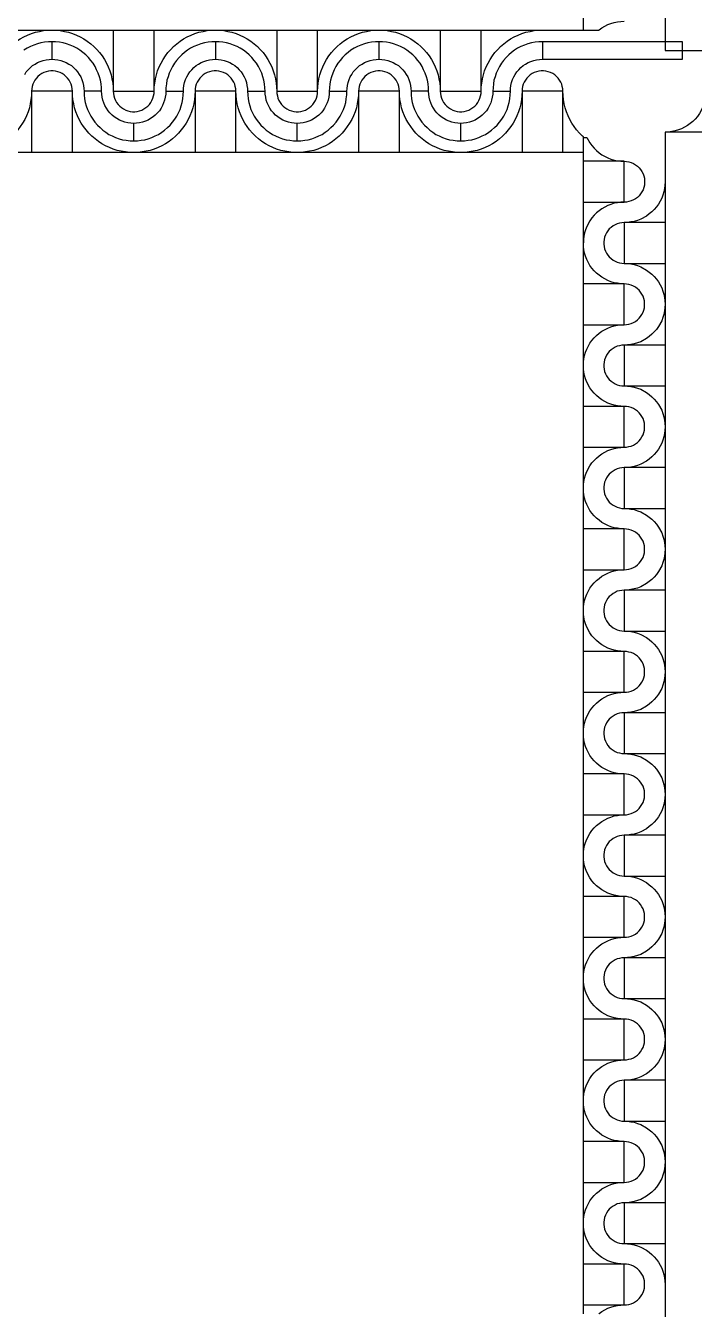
# Model space of a CAD drawing. Extents: x 190.8 to 267.1, y 124 to 174.8.
# Drawn here: x 225.69 to 226.835, y 146.193 to 148.393 of the extents above; entities that cross this region are included whole.
import ezdxf

# ---------------------------------------------------------------- set-up
doc = ezdxf.new("R2010")
doc.units = 0
doc.header["$MEASUREMENT"] = 0

msp = doc.modelspace()

# ---------------------------------------------------------------- linework, layer by layer
for p, q in [((224.5446, 148.3856), (226.6713, 148.3856)), ((226.7846, 148.3506), (228.8875, 148.3506))]:
    msp.add_line(p, q)
for points in [[(226.6446, 148.3856), (226.6446, 150.4106), (224.5446, 150.4106), (224.5446, 148.3856)], [(228.8875, 150.4106), (226.7846, 150.4106), (226.7846, 148.3506)], [(226.6713, 148.3856), (226.6716, 148.3858), (226.6764, 148.3893), (226.6864, 148.3948), (226.6919, 148.3968), (226.6974, 148.3986), (226.7031, 148.3996), (226.7089, 148.4003), (226.7146, 148.4006)], [(225.6296, 148.2806), (225.6299, 148.2878), (225.6306, 148.2948), (225.6319, 148.3018), (225.6334, 148.3088), (225.6356, 148.3158), (225.6384, 148.3223), (225.6414, 148.3288), (225.6449, 148.3351), (225.6489, 148.3411), (225.6531, 148.3468), (225.6579, 148.3523), (225.6629, 148.3573), (225.6684, 148.3621), (225.6741, 148.3663), (225.6801, 148.3703), (225.6864, 148.3738), (225.6929, 148.3768), (225.6994, 148.3796), (225.7064, 148.3818), (225.7134, 148.3833), (225.7204, 148.3846), (225.7274, 148.3853), (225.7346, 148.3856)], [(225.7346, 148.3856), (225.7419, 148.3853), (225.7489, 148.3846), (225.7559, 148.3833), (225.7629, 148.3818), (225.7699, 148.3796), (225.7764, 148.3768), (225.7829, 148.3738), (225.7891, 148.3703), (225.7951, 148.3663), (225.8009, 148.3621), (225.8064, 148.3573), (225.8114, 148.3523), (225.8161, 148.3468), (225.8204, 148.3411), (225.8244, 148.3351), (225.8279, 148.3288), (225.8309, 148.3223), (225.8336, 148.3158), (225.8359, 148.3088), (225.8374, 148.3018), (225.8386, 148.2948), (225.8394, 148.2878), (225.8396, 148.2806)], [(225.8396, 148.3856), (225.8396, 148.2806), (225.9096, 148.2806), (225.9096, 148.3856)], [(225.9096, 148.2806), (225.9099, 148.2878), (225.9106, 148.2948), (225.9119, 148.3018), (225.9134, 148.3088), (225.9156, 148.3158), (225.9184, 148.3223), (225.9214, 148.3288), (225.9249, 148.3351), (225.9289, 148.3411), (225.9331, 148.3468), (225.9379, 148.3523), (225.9429, 148.3573), (225.9484, 148.3621), (225.9541, 148.3663), (225.9601, 148.3703), (225.9664, 148.3738), (225.9729, 148.3768), (225.9794, 148.3796), (225.9864, 148.3818), (225.9934, 148.3833), (226.0004, 148.3846), (226.0074, 148.3853), (226.0146, 148.3856)], [(226.0146, 148.3856), (226.0219, 148.3853), (226.0289, 148.3846), (226.0359, 148.3833), (226.0429, 148.3818), (226.0499, 148.3796), (226.0564, 148.3768), (226.0629, 148.3738), (226.0691, 148.3703), (226.0751, 148.3663), (226.0809, 148.3621), (226.0864, 148.3573), (226.0914, 148.3523), (226.0961, 148.3468), (226.1004, 148.3411), (226.1044, 148.3351), (226.1079, 148.3288), (226.1109, 148.3223), (226.1136, 148.3158), (226.1159, 148.3088), (226.1174, 148.3018), (226.1186, 148.2948), (226.1194, 148.2878), (226.1196, 148.2806)], [(226.1196, 148.3856), (226.1196, 148.2806), (226.1896, 148.2806), (226.1896, 148.3856)], [(226.1896, 148.2806), (226.1899, 148.2878), (226.1906, 148.2948), (226.1919, 148.3018), (226.1934, 148.3088), (226.1956, 148.3158), (226.1984, 148.3223), (226.2014, 148.3288), (226.2049, 148.3351), (226.2089, 148.3411), (226.2131, 148.3468), (226.2179, 148.3523), (226.2229, 148.3573), (226.2284, 148.3621), (226.2341, 148.3663), (226.2401, 148.3703), (226.2464, 148.3738), (226.2529, 148.3768), (226.2594, 148.3796), (226.2664, 148.3818), (226.2734, 148.3833), (226.2804, 148.3846), (226.2874, 148.3853), (226.2946, 148.3856)], [(226.2946, 148.3856), (226.3019, 148.3853), (226.3089, 148.3846), (226.3159, 148.3833), (226.3229, 148.3818), (226.3299, 148.3796), (226.3364, 148.3768), (226.3429, 148.3738), (226.3491, 148.3703), (226.3551, 148.3663), (226.3609, 148.3621), (226.3664, 148.3573), (226.3714, 148.3523), (226.3761, 148.3468), (226.3804, 148.3411), (226.3844, 148.3351), (226.3879, 148.3288), (226.3909, 148.3223), (226.3936, 148.3158), (226.3959, 148.3088), (226.3974, 148.3018), (226.3986, 148.2948), (226.3994, 148.2878), (226.3996, 148.2806)], [(226.3996, 148.3856), (226.3996, 148.2806), (226.4696, 148.2806), (226.4696, 148.3856)], [(226.4696, 148.2806), (226.4699, 148.2878), (226.4706, 148.2948), (226.4719, 148.3018), (226.4734, 148.3088), (226.4756, 148.3158), (226.4784, 148.3223), (226.4814, 148.3288), (226.4849, 148.3351), (226.4889, 148.3411), (226.4931, 148.3468), (226.4979, 148.3523), (226.5029, 148.3573), (226.5084, 148.3621), (226.5141, 148.3663), (226.5201, 148.3703), (226.5264, 148.3738), (226.5329, 148.3768), (226.5394, 148.3796), (226.5464, 148.3818), (226.5534, 148.3833), (226.5604, 148.3846), (226.5674, 148.3853), (226.5746, 148.3856)], [(225.7346, 148.3656), (225.7284, 148.3653), (225.7219, 148.3646), (225.7156, 148.3636), (225.7096, 148.3618), (225.7036, 148.3598), (225.6976, 148.3571), (225.6921, 148.3543), (225.6866, 148.3508)], [(225.8196, 148.2806), (225.8194, 148.2868), (225.8186, 148.2933), (225.8176, 148.2996), (225.8159, 148.3056), (225.8139, 148.3116), (225.8111, 148.3176), (225.8084, 148.3231), (225.8049, 148.3286), (225.8011, 148.3336), (225.7969, 148.3383), (225.7924, 148.3428), (225.7876, 148.3471), (225.7826, 148.3508), (225.7771, 148.3543), (225.7716, 148.3571), (225.7656, 148.3598), (225.7596, 148.3618), (225.7536, 148.3636), (225.7474, 148.3646), (225.7409, 148.3653), (225.7346, 148.3656), (225.7346, 148.3356), (225.7396, 148.3353), (225.7446, 148.3346), (225.7496, 148.3336), (225.7546, 148.3318), (225.7591, 148.3298), (225.7636, 148.3273), (225.7679, 148.3246), (225.7716, 148.3213), (225.7754, 148.3176), (225.7786, 148.3138), (225.7814, 148.3096), (225.7839, 148.3051), (225.7859, 148.3006), (225.7876, 148.2956), (225.7886, 148.2906), (225.7894, 148.2856), (225.7896, 148.2806)], [(226.0146, 148.3656), (226.0084, 148.3653), (226.0019, 148.3646), (225.9956, 148.3636), (225.9896, 148.3618), (225.9836, 148.3598), (225.9776, 148.3571), (225.9721, 148.3543), (225.9666, 148.3508), (225.9616, 148.3471), (225.9569, 148.3428), (225.9524, 148.3383), (225.9481, 148.3336), (225.9444, 148.3286), (225.9409, 148.3231), (225.9381, 148.3176), (225.9354, 148.3116), (225.9334, 148.3056), (225.9316, 148.2996), (225.9306, 148.2933), (225.9299, 148.2868), (225.9296, 148.2806), (225.9596, 148.2806), (225.9599, 148.2856), (225.9606, 148.2906), (225.9616, 148.2956), (225.9634, 148.3006), (225.9654, 148.3051), (225.9679, 148.3096), (225.9706, 148.3138), (225.9739, 148.3176), (225.9776, 148.3213), (225.9814, 148.3246), (225.9856, 148.3273), (225.9901, 148.3298), (225.9946, 148.3318), (225.9996, 148.3336), (226.0046, 148.3346), (226.0096, 148.3353), (226.0146, 148.3356)], [(226.2946, 148.3656), (226.2884, 148.3653), (226.2819, 148.3646), (226.2756, 148.3636), (226.2696, 148.3618), (226.2636, 148.3598), (226.2576, 148.3571), (226.2521, 148.3543), (226.2466, 148.3508), (226.2416, 148.3471), (226.2369, 148.3428), (226.2324, 148.3383), (226.2281, 148.3336), (226.2244, 148.3286), (226.2209, 148.3231), (226.2181, 148.3176), (226.2154, 148.3116), (226.2134, 148.3056), (226.2116, 148.2996), (226.2106, 148.2933), (226.2099, 148.2868), (226.2096, 148.2806), (226.2396, 148.2806), (226.2399, 148.2856), (226.2406, 148.2906), (226.2416, 148.2956), (226.2434, 148.3006), (226.2454, 148.3051), (226.2479, 148.3096), (226.2506, 148.3138), (226.2539, 148.3176), (226.2576, 148.3213), (226.2614, 148.3246), (226.2656, 148.3273), (226.2701, 148.3298), (226.2746, 148.3318), (226.2796, 148.3336), (226.2846, 148.3346), (226.2896, 148.3353), (226.2946, 148.3356)], [(226.3796, 148.2806), (226.3794, 148.2868), (226.3786, 148.2933), (226.3776, 148.2996), (226.3759, 148.3056), (226.3739, 148.3116), (226.3711, 148.3176), (226.3684, 148.3231), (226.3649, 148.3286), (226.3611, 148.3336), (226.3569, 148.3383), (226.3524, 148.3428), (226.3476, 148.3471), (226.3426, 148.3508), (226.3371, 148.3543), (226.3316, 148.3571), (226.3256, 148.3598), (226.3196, 148.3618), (226.3136, 148.3636), (226.3074, 148.3646), (226.3009, 148.3653), (226.2946, 148.3656), (226.2946, 148.3356), (226.2996, 148.3353), (226.3046, 148.3346), (226.3096, 148.3336), (226.3146, 148.3318), (226.3191, 148.3298), (226.3236, 148.3273), (226.3279, 148.3246), (226.3316, 148.3213), (226.3354, 148.3176), (226.3386, 148.3138), (226.3414, 148.3096), (226.3439, 148.3051), (226.3459, 148.3006), (226.3476, 148.2956), (226.3486, 148.2906), (226.3494, 148.2856), (226.3496, 148.2806)], [(226.5746, 148.3656), (226.5684, 148.3653), (226.5619, 148.3646), (226.5556, 148.3636), (226.5496, 148.3618), (226.5436, 148.3598), (226.5376, 148.3571), (226.5321, 148.3543), (226.5266, 148.3508), (226.5216, 148.3471), (226.5169, 148.3428), (226.5124, 148.3383), (226.5081, 148.3336), (226.5044, 148.3286), (226.5009, 148.3231), (226.4981, 148.3176), (226.4954, 148.3116), (226.4934, 148.3056), (226.4916, 148.2996), (226.4906, 148.2933), (226.4899, 148.2868), (226.4896, 148.2806), (226.5196, 148.2806), (226.5199, 148.2856), (226.5206, 148.2906), (226.5216, 148.2956), (226.5234, 148.3006), (226.5254, 148.3051), (226.5279, 148.3096), (226.5306, 148.3138), (226.5339, 148.3176), (226.5376, 148.3213), (226.5414, 148.3246), (226.5456, 148.3273), (226.5501, 148.3298), (226.5546, 148.3318), (226.5596, 148.3336), (226.5646, 148.3346), (226.5696, 148.3353), (226.5746, 148.3356)], [(225.6879, 148.3096), (225.6906, 148.3138), (225.6939, 148.3176), (225.6976, 148.3213), (225.7014, 148.3246), (225.7056, 148.3273), (225.7101, 148.3298), (225.7146, 148.3318), (225.7196, 148.3336), (225.7246, 148.3346), (225.7296, 148.3353), (225.7346, 148.3356)], [(225.7696, 148.2806), (225.7694, 148.2846), (225.7686, 148.2886), (225.7676, 148.2926), (225.7659, 148.2963), (225.7639, 148.2998), (225.7614, 148.3031), (225.7586, 148.3061), (225.7556, 148.3086), (225.7521, 148.3108), (225.7484, 148.3128), (225.7446, 148.3141), (225.7406, 148.3151), (225.7366, 148.3156), (225.7326, 148.3156), (225.7286, 148.3151), (225.7246, 148.3141), (225.7206, 148.3128), (225.7171, 148.3108), (225.7136, 148.3086), (225.7106, 148.3061), (225.7079, 148.3031), (225.7054, 148.2998), (225.7034, 148.2963), (225.7016, 148.2926), (225.7006, 148.2886), (225.6999, 148.2846), (225.6996, 148.2806)], [(226.0496, 148.2806), (226.0494, 148.2846), (226.0486, 148.2886), (226.0476, 148.2926), (226.0459, 148.2963), (226.0439, 148.2998), (226.0414, 148.3031), (226.0386, 148.3061), (226.0356, 148.3086), (226.0321, 148.3108), (226.0284, 148.3128), (226.0246, 148.3141), (226.0206, 148.3151), (226.0166, 148.3156), (226.0126, 148.3156), (226.0086, 148.3151), (226.0046, 148.3141), (226.0006, 148.3128), (225.9971, 148.3108), (225.9936, 148.3086), (225.9906, 148.3061), (225.9879, 148.3031), (225.9854, 148.2998), (225.9834, 148.2963), (225.9816, 148.2926), (225.9806, 148.2886), (225.9799, 148.2846), (225.9796, 148.2806)], [(226.3296, 148.2806), (226.3294, 148.2846), (226.3286, 148.2886), (226.3276, 148.2926), (226.3259, 148.2963), (226.3239, 148.2998), (226.3214, 148.3031), (226.3186, 148.3061), (226.3156, 148.3086), (226.3121, 148.3108), (226.3084, 148.3128), (226.3046, 148.3141), (226.3006, 148.3151), (226.2966, 148.3156), (226.2926, 148.3156), (226.2886, 148.3151), (226.2846, 148.3141), (226.2806, 148.3128), (226.2771, 148.3108), (226.2736, 148.3086), (226.2706, 148.3061), (226.2679, 148.3031), (226.2654, 148.2998), (226.2634, 148.2963), (226.2616, 148.2926), (226.2606, 148.2886), (226.2599, 148.2846), (226.2596, 148.2806)], [(226.6096, 148.2806), (226.6094, 148.2846), (226.6086, 148.2886), (226.6076, 148.2926), (226.6059, 148.2963), (226.6039, 148.2998), (226.6014, 148.3031), (226.5986, 148.3061), (226.5956, 148.3086), (226.5921, 148.3108), (226.5884, 148.3128), (226.5846, 148.3141), (226.5806, 148.3151), (226.5766, 148.3156), (226.5726, 148.3156), (226.5686, 148.3151), (226.5646, 148.3141), (226.5606, 148.3128), (226.5571, 148.3108), (226.5536, 148.3086), (226.5506, 148.3061), (226.5479, 148.3031), (226.5454, 148.2998), (226.5434, 148.2963), (226.5416, 148.2926), (226.5406, 148.2886), (226.5399, 148.2846), (226.5396, 148.2806)], [(225.6996, 148.2806), (225.6994, 148.2733), (225.6986, 148.2663), (225.6974, 148.2593), (225.6959, 148.2523), (225.6936, 148.2453), (225.6909, 148.2388), (225.6879, 148.2323), (225.6844, 148.2261), (225.6804, 148.2201), (225.6761, 148.2143), (225.6714, 148.2088), (225.6664, 148.2038), (225.6609, 148.1991), (225.6551, 148.1948), (225.6491, 148.1908), (225.6429, 148.1873), (225.6364, 148.1843), (225.6299, 148.1816), (225.6229, 148.1793), (225.6159, 148.1778), (225.6089, 148.1766), (225.6019, 148.1758), (225.5946, 148.1756)], [(225.7696, 148.1756), (225.7696, 148.2806), (225.6996, 148.2806), (225.6996, 148.1756)], [(225.8746, 148.1756), (225.8674, 148.1758), (225.8604, 148.1766), (225.8534, 148.1778), (225.8464, 148.1793), (225.8394, 148.1816), (225.8329, 148.1843), (225.8264, 148.1873), (225.8201, 148.1908), (225.8141, 148.1948), (225.8084, 148.1991), (225.8029, 148.2038), (225.7979, 148.2088), (225.7931, 148.2143), (225.7889, 148.2201), (225.7849, 148.2261), (225.7814, 148.2323), (225.7784, 148.2388), (225.7756, 148.2453), (225.7734, 148.2523), (225.7719, 148.2593), (225.7706, 148.2663), (225.7699, 148.2733), (225.7696, 148.2806)], [(225.8396, 148.2806), (225.8399, 148.2766), (225.8406, 148.2726), (225.8416, 148.2686), (225.8434, 148.2648), (225.8454, 148.2613), (225.8479, 148.2581), (225.8506, 148.2551), (225.8536, 148.2526), (225.8571, 148.2503), (225.8609, 148.2483), (225.8646, 148.2471), (225.8686, 148.2461), (225.8726, 148.2456), (225.8766, 148.2456), (225.8806, 148.2461), (225.8846, 148.2471), (225.8886, 148.2483), (225.8921, 148.2503), (225.8956, 148.2526), (225.8986, 148.2551), (225.9014, 148.2581), (225.9039, 148.2613), (225.9059, 148.2648), (225.9076, 148.2686), (225.9086, 148.2726), (225.9094, 148.2766), (225.9096, 148.2806)], [(225.9296, 148.2806), (225.9294, 148.2756), (225.9286, 148.2706), (225.9276, 148.2656), (225.9259, 148.2606), (225.9239, 148.2561), (225.9214, 148.2516), (225.9186, 148.2473), (225.9154, 148.2436), (225.9116, 148.2398), (225.9079, 148.2366), (225.9036, 148.2338), (225.8991, 148.2313), (225.8946, 148.2293), (225.8896, 148.2276), (225.8846, 148.2266), (225.8796, 148.2258), (225.8746, 148.2256)], [(225.9796, 148.2806), (225.9794, 148.2733), (225.9786, 148.2663), (225.9774, 148.2593), (225.9759, 148.2523), (225.9736, 148.2453), (225.9709, 148.2388), (225.9679, 148.2323), (225.9644, 148.2261), (225.9604, 148.2201), (225.9561, 148.2143), (225.9514, 148.2088), (225.9464, 148.2038), (225.9409, 148.1991), (225.9351, 148.1948), (225.9291, 148.1908), (225.9229, 148.1873), (225.9164, 148.1843), (225.9099, 148.1816), (225.9029, 148.1793), (225.8959, 148.1778), (225.8889, 148.1766), (225.8819, 148.1758), (225.8746, 148.1756)], [(225.8746, 148.1956), (225.8809, 148.1958), (225.8874, 148.1966), (225.8936, 148.1976), (225.8996, 148.1993), (225.9056, 148.2013), (225.9116, 148.2041), (225.9171, 148.2068), (225.9226, 148.2103), (225.9276, 148.2141), (225.9324, 148.2183), (225.9369, 148.2228), (225.9411, 148.2276), (225.9449, 148.2326), (225.9484, 148.2381), (225.9511, 148.2436), (225.9539, 148.2496), (225.9559, 148.2556), (225.9576, 148.2616), (225.9586, 148.2678), (225.9594, 148.2743), (225.9596, 148.2806)], [(226.0496, 148.1756), (226.0496, 148.2806), (225.9796, 148.2806), (225.9796, 148.1756)], [(226.1546, 148.1756), (226.1474, 148.1758), (226.1404, 148.1766), (226.1334, 148.1778), (226.1264, 148.1793), (226.1194, 148.1816), (226.1129, 148.1843), (226.1064, 148.1873), (226.1001, 148.1908), (226.0941, 148.1948), (226.0884, 148.1991), (226.0829, 148.2038), (226.0779, 148.2088), (226.0731, 148.2143), (226.0689, 148.2201), (226.0649, 148.2261), (226.0614, 148.2323), (226.0584, 148.2388), (226.0556, 148.2453), (226.0534, 148.2523), (226.0519, 148.2593), (226.0506, 148.2663), (226.0499, 148.2733), (226.0496, 148.2806)], [(226.0696, 148.2806), (226.0699, 148.2743), (226.0706, 148.2678), (226.0716, 148.2616), (226.0734, 148.2556), (226.0754, 148.2496), (226.0781, 148.2436), (226.0809, 148.2381), (226.0844, 148.2326), (226.0881, 148.2276), (226.0924, 148.2228), (226.0969, 148.2183), (226.1016, 148.2141), (226.1066, 148.2103), (226.1121, 148.2068), (226.1176, 148.2041), (226.1236, 148.2013), (226.1296, 148.1993), (226.1356, 148.1976), (226.1419, 148.1966), (226.1484, 148.1958), (226.1546, 148.1956), (226.1546, 148.2256), (226.1496, 148.2258), (226.1446, 148.2266), (226.1396, 148.2276), (226.1346, 148.2293), (226.1301, 148.2313), (226.1256, 148.2338), (226.1214, 148.2366), (226.1176, 148.2398), (226.1139, 148.2436), (226.1106, 148.2473), (226.1079, 148.2516), (226.1054, 148.2561), (226.1034, 148.2606), (226.1016, 148.2656), (226.1006, 148.2706), (226.0999, 148.2756), (226.0996, 148.2806)], [(226.1196, 148.2806), (226.1199, 148.2766), (226.1206, 148.2726), (226.1216, 148.2686), (226.1234, 148.2648), (226.1254, 148.2613), (226.1279, 148.2581), (226.1306, 148.2551), (226.1336, 148.2526), (226.1371, 148.2503), (226.1409, 148.2483), (226.1446, 148.2471), (226.1486, 148.2461), (226.1526, 148.2456), (226.1566, 148.2456), (226.1606, 148.2461), (226.1646, 148.2471), (226.1686, 148.2483), (226.1721, 148.2503), (226.1756, 148.2526), (226.1786, 148.2551), (226.1814, 148.2581), (226.1839, 148.2613), (226.1859, 148.2648), (226.1876, 148.2686), (226.1886, 148.2726), (226.1894, 148.2766), (226.1896, 148.2806)], [(226.2096, 148.2806), (226.2094, 148.2756), (226.2086, 148.2706), (226.2076, 148.2656), (226.2059, 148.2606), (226.2039, 148.2561), (226.2014, 148.2516), (226.1986, 148.2473), (226.1954, 148.2436), (226.1916, 148.2398), (226.1879, 148.2366), (226.1836, 148.2338), (226.1791, 148.2313), (226.1746, 148.2293), (226.1696, 148.2276), (226.1646, 148.2266), (226.1596, 148.2258), (226.1546, 148.2256)], [(226.2596, 148.2806), (226.2594, 148.2733), (226.2586, 148.2663), (226.2574, 148.2593), (226.2559, 148.2523), (226.2536, 148.2453), (226.2509, 148.2388), (226.2479, 148.2323), (226.2444, 148.2261), (226.2404, 148.2201), (226.2361, 148.2143), (226.2314, 148.2088), (226.2264, 148.2038), (226.2209, 148.1991), (226.2151, 148.1948), (226.2091, 148.1908), (226.2029, 148.1873), (226.1964, 148.1843), (226.1899, 148.1816), (226.1829, 148.1793), (226.1759, 148.1778), (226.1689, 148.1766), (226.1619, 148.1758), (226.1546, 148.1756)], [(226.1546, 148.1956), (226.1609, 148.1958), (226.1674, 148.1966), (226.1736, 148.1976), (226.1796, 148.1993), (226.1856, 148.2013), (226.1916, 148.2041), (226.1971, 148.2068), (226.2026, 148.2103), (226.2076, 148.2141), (226.2124, 148.2183), (226.2169, 148.2228), (226.2211, 148.2276), (226.2249, 148.2326), (226.2284, 148.2381), (226.2311, 148.2436), (226.2339, 148.2496), (226.2359, 148.2556), (226.2376, 148.2616), (226.2386, 148.2678), (226.2394, 148.2743), (226.2396, 148.2806)], [(226.3296, 148.1756), (226.3296, 148.2806), (226.2596, 148.2806), (226.2596, 148.1756)], [(226.4346, 148.1756), (226.4274, 148.1758), (226.4204, 148.1766), (226.4134, 148.1778), (226.4064, 148.1793), (226.3994, 148.1816), (226.3929, 148.1843), (226.3864, 148.1873), (226.3801, 148.1908), (226.3741, 148.1948), (226.3684, 148.1991), (226.3629, 148.2038), (226.3579, 148.2088), (226.3531, 148.2143), (226.3489, 148.2201), (226.3449, 148.2261), (226.3414, 148.2323), (226.3384, 148.2388), (226.3356, 148.2453), (226.3334, 148.2523), (226.3319, 148.2593), (226.3306, 148.2663), (226.3299, 148.2733), (226.3296, 148.2806)], [(226.3996, 148.2806), (226.3999, 148.2766), (226.4006, 148.2726), (226.4016, 148.2686), (226.4034, 148.2648), (226.4054, 148.2613), (226.4079, 148.2581), (226.4106, 148.2551), (226.4136, 148.2526), (226.4171, 148.2503), (226.4209, 148.2483), (226.4246, 148.2471), (226.4286, 148.2461), (226.4326, 148.2456), (226.4366, 148.2456), (226.4406, 148.2461), (226.4446, 148.2471), (226.4486, 148.2483), (226.4521, 148.2503), (226.4556, 148.2526), (226.4586, 148.2551), (226.4614, 148.2581), (226.4639, 148.2613), (226.4659, 148.2648), (226.4676, 148.2686), (226.4686, 148.2726), (226.4694, 148.2766), (226.4696, 148.2806)], [(226.4896, 148.2806), (226.4894, 148.2756), (226.4886, 148.2706), (226.4876, 148.2656), (226.4859, 148.2606), (226.4839, 148.2561), (226.4814, 148.2516), (226.4786, 148.2473), (226.4754, 148.2436), (226.4716, 148.2398), (226.4679, 148.2366), (226.4636, 148.2338), (226.4591, 148.2313), (226.4546, 148.2293), (226.4496, 148.2276), (226.4446, 148.2266), (226.4396, 148.2258), (226.4346, 148.2256)], [(226.5396, 148.2806), (226.5394, 148.2733), (226.5386, 148.2663), (226.5374, 148.2593), (226.5359, 148.2523), (226.5336, 148.2453), (226.5309, 148.2388), (226.5279, 148.2323), (226.5244, 148.2261), (226.5204, 148.2201), (226.5161, 148.2143), (226.5114, 148.2088), (226.5064, 148.2038), (226.5009, 148.1991), (226.4951, 148.1948), (226.4891, 148.1908), (226.4829, 148.1873), (226.4764, 148.1843), (226.4699, 148.1816), (226.4629, 148.1793), (226.4559, 148.1778), (226.4489, 148.1766), (226.4419, 148.1758), (226.4346, 148.1756)], [(226.4346, 148.1956), (226.4409, 148.1958), (226.4474, 148.1966), (226.4536, 148.1976), (226.4596, 148.1993), (226.4656, 148.2013), (226.4716, 148.2041), (226.4771, 148.2068), (226.4826, 148.2103), (226.4876, 148.2141), (226.4924, 148.2183), (226.4969, 148.2228), (226.5011, 148.2276), (226.5049, 148.2326), (226.5084, 148.2381), (226.5111, 148.2436), (226.5139, 148.2496), (226.5159, 148.2556), (226.5176, 148.2616), (226.5186, 148.2678), (226.5194, 148.2743), (226.5196, 148.2806)], [(226.6096, 148.1756), (226.6096, 148.2806), (226.5396, 148.2806), (226.5396, 148.1756)], [(226.6446, 148.2023), (226.6429, 148.2038), (226.6379, 148.2088), (226.6331, 148.2143), (226.6289, 148.2201), (226.6249, 148.2261), (226.6214, 148.2323), (226.6184, 148.2388), (226.6156, 148.2453), (226.6134, 148.2523), (226.6119, 148.2593), (226.6106, 148.2663), (226.6099, 148.2733), (226.6096, 148.2806)], [(226.8546, 148.2806), (226.8544, 148.2748), (226.8536, 148.2691), (226.8526, 148.2633), (226.8509, 148.2578), (226.8489, 148.2523), (226.8434, 148.2423), (226.8399, 148.2376), (226.8361, 148.2331), (226.8321, 148.2291), (226.8276, 148.2253), (226.8229, 148.2218), (226.8129, 148.2163), (226.8074, 148.2143), (226.8019, 148.2126), (226.7961, 148.2116), (226.7904, 148.2108), (226.7846, 148.2106)], [(226.6446, 146.1856), (226.6446, 148.2023)], [(226.6446, 148.2016), (226.6508, 148.2016), (226.6559, 148.1923), (226.6594, 148.1876), (226.6631, 148.1831), (226.6671, 148.1791), (226.6716, 148.1753), (226.6764, 148.1718), (226.6864, 148.1663), (226.6919, 148.1643), (226.6974, 148.1626), (226.7031, 148.1616), (226.7089, 148.1608), (226.7146, 148.1606)], [(228.8875, 148.2106), (226.7846, 148.2106), (226.7846, 146.1506)], [(226.6446, 148.1756), (224.5446, 148.1756)], [(226.6446, 148.0906), (226.7146, 148.0906), (226.7146, 148.1606), (226.6446, 148.1606)], [(226.7146, 148.1606), (226.7186, 148.1603), (226.7226, 148.1596), (226.7266, 148.1586), (226.7304, 148.1568), (226.7339, 148.1548), (226.7371, 148.1523), (226.7401, 148.1496), (226.7426, 148.1466), (226.7449, 148.1431), (226.7469, 148.1393), (226.7481, 148.1356), (226.7491, 148.1316), (226.7496, 148.1276), (226.7496, 148.1236), (226.7491, 148.1196), (226.7481, 148.1156), (226.7469, 148.1116), (226.7449, 148.1081), (226.7426, 148.1046), (226.7401, 148.1016), (226.7371, 148.0988), (226.7339, 148.0963), (226.7304, 148.0943), (226.7266, 148.0926), (226.7226, 148.0916), (226.7186, 148.0908), (226.7146, 148.0906)], [(226.7846, 148.1256), (226.7844, 148.1198), (226.7836, 148.1141), (226.7826, 148.1083), (226.7809, 148.1028), (226.7789, 148.0973), (226.7734, 148.0873), (226.7699, 148.0826), (226.7661, 148.0781), (226.7621, 148.0741), (226.7576, 148.0703), (226.7529, 148.0668), (226.7429, 148.0613), (226.7374, 148.0593), (226.7319, 148.0576), (226.7261, 148.0566), (226.7204, 148.0558), (226.7146, 148.0556)], [(226.7146, 148.0906), (226.7089, 148.0903), (226.7031, 148.0896), (226.6974, 148.0886), (226.6919, 148.0868), (226.6864, 148.0848), (226.6764, 148.0793), (226.6716, 148.0758), (226.6671, 148.0721), (226.6631, 148.0681), (226.6594, 148.0636), (226.6559, 148.0588), (226.6504, 148.0488), (226.6484, 148.0433), (226.6466, 148.0378), (226.6456, 148.0321), (226.6449, 148.0263), (226.6446, 148.0206)], [(226.7146, 148.0556), (226.7106, 148.0553), (226.7066, 148.0546), (226.7026, 148.0536), (226.6989, 148.0518), (226.6954, 148.0498), (226.6921, 148.0473), (226.6891, 148.0446), (226.6866, 148.0416), (226.6844, 148.0381), (226.6824, 148.0343), (226.6811, 148.0306), (226.6801, 148.0266), (226.6796, 148.0226), (226.6796, 148.0186), (226.6801, 148.0146), (226.6811, 148.0106), (226.6824, 148.0066), (226.6844, 148.0031), (226.6866, 147.9996), (226.6891, 147.9966), (226.6921, 147.9938), (226.6954, 147.9913), (226.6989, 147.9893), (226.7026, 147.9876), (226.7066, 147.9866), (226.7106, 147.9858), (226.7146, 147.9856)], [(226.7846, 148.0556), (226.7146, 148.0556), (226.7146, 147.9856), (226.7846, 147.9856)], [(226.7146, 147.9506), (226.7089, 147.9508), (226.7031, 147.9516), (226.6974, 147.9526), (226.6919, 147.9543), (226.6864, 147.9563), (226.6764, 147.9618), (226.6716, 147.9653), (226.6671, 147.9691), (226.6631, 147.9731), (226.6594, 147.9776), (226.6559, 147.9823), (226.6504, 147.9923), (226.6484, 147.9978), (226.6466, 148.0033), (226.6456, 148.0091), (226.6449, 148.0148), (226.6446, 148.0206)], [(226.7146, 147.9856), (226.7204, 147.9853), (226.7261, 147.9846), (226.7319, 147.9836), (226.7374, 147.9818), (226.7429, 147.9798), (226.7529, 147.9743), (226.7576, 147.9708), (226.7621, 147.9671), (226.7661, 147.9631), (226.7699, 147.9586), (226.7734, 147.9538), (226.7789, 147.9438), (226.7809, 147.9383), (226.7826, 147.9328), (226.7836, 147.9271), (226.7844, 147.9213), (226.7846, 147.9156)], [(226.6446, 147.8806), (226.7146, 147.8806), (226.7146, 147.9506), (226.6446, 147.9506)], [(226.7146, 147.8806), (226.7186, 147.8808), (226.7226, 147.8816), (226.7266, 147.8826), (226.7304, 147.8843), (226.7339, 147.8863), (226.7371, 147.8888), (226.7401, 147.8916), (226.7426, 147.8946), (226.7449, 147.8981), (226.7469, 147.9018), (226.7481, 147.9056), (226.7491, 147.9096), (226.7496, 147.9136), (226.7496, 147.9176), (226.7491, 147.9216), (226.7481, 147.9256), (226.7469, 147.9296), (226.7449, 147.9331), (226.7426, 147.9366), (226.7401, 147.9396), (226.7371, 147.9423), (226.7339, 147.9448), (226.7304, 147.9468), (226.7266, 147.9486), (226.7226, 147.9496), (226.7186, 147.9503), (226.7146, 147.9506)], [(226.7846, 147.9156), (226.7844, 147.9098), (226.7836, 147.9041), (226.7826, 147.8983), (226.7809, 147.8928), (226.7789, 147.8873), (226.7734, 147.8773), (226.7699, 147.8726), (226.7661, 147.8681), (226.7621, 147.8641), (226.7576, 147.8603), (226.7529, 147.8568), (226.7429, 147.8513), (226.7374, 147.8493), (226.7319, 147.8476), (226.7261, 147.8466), (226.7204, 147.8458), (226.7146, 147.8456)], [(226.6446, 147.8106), (226.6449, 147.8163), (226.6456, 147.8221), (226.6466, 147.8278), (226.6484, 147.8333), (226.6504, 147.8388), (226.6559, 147.8488), (226.6594, 147.8536), (226.6631, 147.8581), (226.6671, 147.8621), (226.6716, 147.8658), (226.6764, 147.8693), (226.6864, 147.8748), (226.6919, 147.8768), (226.6974, 147.8786), (226.7031, 147.8796), (226.7089, 147.8803), (226.7146, 147.8806)], [(226.7146, 147.8456), (226.7106, 147.8453), (226.7066, 147.8446), (226.7026, 147.8436), (226.6989, 147.8418), (226.6954, 147.8398), (226.6921, 147.8373), (226.6891, 147.8346), (226.6866, 147.8316), (226.6844, 147.8281), (226.6824, 147.8243), (226.6811, 147.8206), (226.6801, 147.8166), (226.6796, 147.8126), (226.6796, 147.8086), (226.6801, 147.8046), (226.6811, 147.8006), (226.6824, 147.7966), (226.6844, 147.7931), (226.6866, 147.7896), (226.6891, 147.7866), (226.6921, 147.7838), (226.6954, 147.7813), (226.6989, 147.7793), (226.7026, 147.7776), (226.7066, 147.7766), (226.7106, 147.7758), (226.7146, 147.7756)], [(226.7846, 147.8456), (226.7146, 147.8456), (226.7146, 147.7756), (226.7846, 147.7756)], [(226.7146, 147.7406), (226.7089, 147.7408), (226.7031, 147.7416), (226.6974, 147.7426), (226.6919, 147.7443), (226.6864, 147.7463), (226.6764, 147.7518), (226.6716, 147.7553), (226.6671, 147.7591), (226.6631, 147.7631), (226.6594, 147.7676), (226.6559, 147.7723), (226.6504, 147.7823), (226.6484, 147.7878), (226.6466, 147.7933), (226.6456, 147.7991), (226.6449, 147.8048), (226.6446, 147.8106)], [(226.7146, 147.7756), (226.7204, 147.7753), (226.7261, 147.7746), (226.7319, 147.7736), (226.7374, 147.7718), (226.7429, 147.7698), (226.7529, 147.7643), (226.7576, 147.7608), (226.7621, 147.7571), (226.7661, 147.7531), (226.7699, 147.7486), (226.7734, 147.7438), (226.7789, 147.7338), (226.7809, 147.7283), (226.7826, 147.7228), (226.7836, 147.7171), (226.7844, 147.7113), (226.7846, 147.7056)], [(226.6446, 147.6706), (226.7146, 147.6706), (226.7146, 147.7406), (226.6446, 147.7406)], [(226.7146, 147.6706), (226.7186, 147.6708), (226.7226, 147.6716), (226.7266, 147.6726), (226.7304, 147.6743), (226.7339, 147.6763), (226.7371, 147.6788), (226.7401, 147.6816), (226.7426, 147.6846), (226.7449, 147.6881), (226.7469, 147.6918), (226.7481, 147.6956), (226.7491, 147.6996), (226.7496, 147.7036), (226.7496, 147.7076), (226.7491, 147.7116), (226.7481, 147.7156), (226.7469, 147.7196), (226.7449, 147.7231), (226.7426, 147.7266), (226.7401, 147.7296), (226.7371, 147.7323), (226.7339, 147.7348), (226.7304, 147.7368), (226.7266, 147.7386), (226.7226, 147.7396), (226.7186, 147.7403), (226.7146, 147.7406)], [(226.7846, 147.7056), (226.7844, 147.6998), (226.7836, 147.6941), (226.7826, 147.6883), (226.7809, 147.6828), (226.7789, 147.6773), (226.7734, 147.6673), (226.7699, 147.6626), (226.7661, 147.6581), (226.7621, 147.6541), (226.7576, 147.6503), (226.7529, 147.6468), (226.7429, 147.6413), (226.7374, 147.6393), (226.7319, 147.6376), (226.7261, 147.6366), (226.7204, 147.6358), (226.7146, 147.6356)], [(226.6446, 147.6006), (226.6449, 147.6063), (226.6456, 147.6121), (226.6466, 147.6178), (226.6484, 147.6233), (226.6504, 147.6288), (226.6559, 147.6388), (226.6594, 147.6436), (226.6631, 147.6481), (226.6671, 147.6521), (226.6716, 147.6558), (226.6764, 147.6593), (226.6864, 147.6648), (226.6919, 147.6668), (226.6974, 147.6686), (226.7031, 147.6696), (226.7089, 147.6703), (226.7146, 147.6706)], [(226.7146, 147.6356), (226.7106, 147.6353), (226.7066, 147.6346), (226.7026, 147.6336), (226.6989, 147.6318), (226.6954, 147.6298), (226.6921, 147.6273), (226.6891, 147.6246), (226.6866, 147.6216), (226.6844, 147.6181), (226.6824, 147.6143), (226.6811, 147.6106), (226.6801, 147.6066), (226.6796, 147.6026), (226.6796, 147.5986), (226.6801, 147.5946), (226.6811, 147.5906), (226.6824, 147.5866), (226.6844, 147.5831), (226.6866, 147.5796), (226.6891, 147.5766), (226.6921, 147.5738), (226.6954, 147.5713), (226.6989, 147.5693), (226.7026, 147.5676), (226.7066, 147.5666), (226.7106, 147.5658), (226.7146, 147.5656)], [(226.7846, 147.6356), (226.7146, 147.6356), (226.7146, 147.5656), (226.7846, 147.5656)], [(226.7146, 147.5306), (226.7089, 147.5308), (226.7031, 147.5316), (226.6974, 147.5326), (226.6919, 147.5343), (226.6864, 147.5363), (226.6764, 147.5418), (226.6716, 147.5453), (226.6671, 147.5491), (226.6631, 147.5531), (226.6594, 147.5576), (226.6559, 147.5623), (226.6504, 147.5723), (226.6484, 147.5778), (226.6466, 147.5833), (226.6456, 147.5891), (226.6449, 147.5948), (226.6446, 147.6006)], [(226.7146, 147.5656), (226.7204, 147.5653), (226.7261, 147.5646), (226.7319, 147.5636), (226.7374, 147.5618), (226.7429, 147.5598), (226.7529, 147.5543), (226.7576, 147.5508), (226.7621, 147.5471), (226.7661, 147.5431), (226.7699, 147.5386), (226.7734, 147.5338), (226.7789, 147.5238), (226.7809, 147.5183), (226.7826, 147.5128), (226.7836, 147.5071), (226.7844, 147.5013), (226.7846, 147.4956)], [(226.6446, 147.4606), (226.7146, 147.4606), (226.7146, 147.5306), (226.6446, 147.5306)], [(226.7146, 147.4606), (226.7186, 147.4608), (226.7226, 147.4616), (226.7266, 147.4626), (226.7304, 147.4643), (226.7339, 147.4663), (226.7371, 147.4688), (226.7401, 147.4716), (226.7426, 147.4746), (226.7449, 147.4781), (226.7469, 147.4818), (226.7481, 147.4856), (226.7491, 147.4896), (226.7496, 147.4936), (226.7496, 147.4976), (226.7491, 147.5016), (226.7481, 147.5056), (226.7469, 147.5096), (226.7449, 147.5131), (226.7426, 147.5166), (226.7401, 147.5196), (226.7371, 147.5223), (226.7339, 147.5248), (226.7304, 147.5268), (226.7266, 147.5286), (226.7226, 147.5296), (226.7186, 147.5303), (226.7146, 147.5306)], [(226.7846, 147.4956), (226.7844, 147.4898), (226.7836, 147.4841), (226.7826, 147.4783), (226.7809, 147.4728), (226.7789, 147.4673), (226.7734, 147.4573), (226.7699, 147.4526), (226.7661, 147.4481), (226.7621, 147.4441), (226.7576, 147.4403), (226.7529, 147.4368), (226.7429, 147.4313), (226.7374, 147.4293), (226.7319, 147.4276), (226.7261, 147.4266), (226.7204, 147.4258), (226.7146, 147.4256)], [(226.6446, 147.3906), (226.6449, 147.3963), (226.6456, 147.4021), (226.6466, 147.4078), (226.6484, 147.4133), (226.6504, 147.4188), (226.6559, 147.4288), (226.6594, 147.4336), (226.6631, 147.4381), (226.6671, 147.4421), (226.6716, 147.4458), (226.6764, 147.4493), (226.6864, 147.4548), (226.6919, 147.4568), (226.6974, 147.4586), (226.7031, 147.4596), (226.7089, 147.4603), (226.7146, 147.4606)], [(226.7146, 147.4256), (226.7106, 147.4253), (226.7066, 147.4246), (226.7026, 147.4236), (226.6989, 147.4218), (226.6954, 147.4198), (226.6921, 147.4173), (226.6891, 147.4146), (226.6866, 147.4116), (226.6844, 147.4081), (226.6824, 147.4043), (226.6811, 147.4006), (226.6801, 147.3966), (226.6796, 147.3926), (226.6796, 147.3886), (226.6801, 147.3846), (226.6811, 147.3806), (226.6824, 147.3766), (226.6844, 147.3731), (226.6866, 147.3696), (226.6891, 147.3666), (226.6921, 147.3638), (226.6954, 147.3613), (226.6989, 147.3593), (226.7026, 147.3576), (226.7066, 147.3566), (226.7106, 147.3558), (226.7146, 147.3556)], [(226.7846, 147.4256), (226.7146, 147.4256), (226.7146, 147.3556), (226.7846, 147.3556)], [(226.7146, 147.3206), (226.7089, 147.3208), (226.7031, 147.3216), (226.6974, 147.3226), (226.6919, 147.3243), (226.6864, 147.3263), (226.6764, 147.3318), (226.6716, 147.3353), (226.6671, 147.3391), (226.6631, 147.3431), (226.6594, 147.3476), (226.6559, 147.3523), (226.6504, 147.3623), (226.6484, 147.3678), (226.6466, 147.3733), (226.6456, 147.3791), (226.6449, 147.3848), (226.6446, 147.3906)], [(226.7146, 147.3556), (226.7204, 147.3553), (226.7261, 147.3546), (226.7319, 147.3536), (226.7374, 147.3518), (226.7429, 147.3498), (226.7529, 147.3443), (226.7576, 147.3408), (226.7621, 147.3371), (226.7661, 147.3331), (226.7699, 147.3286), (226.7734, 147.3238), (226.7789, 147.3138), (226.7809, 147.3083), (226.7826, 147.3028), (226.7836, 147.2971), (226.7844, 147.2913), (226.7846, 147.2856)], [(226.6446, 147.2506), (226.7146, 147.2506), (226.7146, 147.3206), (226.6446, 147.3206)], [(226.7146, 147.2506), (226.7186, 147.2508), (226.7226, 147.2516), (226.7266, 147.2526), (226.7304, 147.2543), (226.7339, 147.2563), (226.7371, 147.2588), (226.7401, 147.2616), (226.7426, 147.2646), (226.7449, 147.2681), (226.7469, 147.2718), (226.7481, 147.2756), (226.7491, 147.2796), (226.7496, 147.2836), (226.7496, 147.2876), (226.7491, 147.2916), (226.7481, 147.2956), (226.7469, 147.2996), (226.7449, 147.3031), (226.7426, 147.3066), (226.7401, 147.3096), (226.7371, 147.3123), (226.7339, 147.3148), (226.7304, 147.3168), (226.7266, 147.3186), (226.7226, 147.3196), (226.7186, 147.3203), (226.7146, 147.3206)], [(226.7846, 147.2856), (226.7844, 147.2798), (226.7836, 147.2741), (226.7826, 147.2683), (226.7809, 147.2628), (226.7789, 147.2573), (226.7734, 147.2473), (226.7699, 147.2426), (226.7661, 147.2381), (226.7621, 147.2341), (226.7576, 147.2303), (226.7529, 147.2268), (226.7429, 147.2213), (226.7374, 147.2193), (226.7319, 147.2176), (226.7261, 147.2166), (226.7204, 147.2158), (226.7146, 147.2156)], [(226.6446, 147.1806), (226.6449, 147.1863), (226.6456, 147.1921), (226.6466, 147.1978), (226.6484, 147.2033), (226.6504, 147.2088), (226.6559, 147.2188), (226.6594, 147.2236), (226.6631, 147.2281), (226.6671, 147.2321), (226.6716, 147.2358), (226.6764, 147.2393), (226.6864, 147.2448), (226.6919, 147.2468), (226.6974, 147.2486), (226.7031, 147.2496), (226.7089, 147.2503), (226.7146, 147.2506)], [(226.7146, 147.2156), (226.7106, 147.2153), (226.7066, 147.2146), (226.7026, 147.2136), (226.6989, 147.2118), (226.6954, 147.2098), (226.6921, 147.2073), (226.6891, 147.2046), (226.6866, 147.2016), (226.6844, 147.1981), (226.6824, 147.1943), (226.6811, 147.1906), (226.6801, 147.1866), (226.6796, 147.1826), (226.6796, 147.1786), (226.6801, 147.1746), (226.6811, 147.1706), (226.6824, 147.1666), (226.6844, 147.1631), (226.6866, 147.1596), (226.6891, 147.1566), (226.6921, 147.1538), (226.6954, 147.1513), (226.6989, 147.1493), (226.7026, 147.1476), (226.7066, 147.1466), (226.7106, 147.1458), (226.7146, 147.1456)], [(226.7846, 147.2156), (226.7146, 147.2156), (226.7146, 147.1456), (226.7846, 147.1456)], [(226.7146, 147.1106), (226.7089, 147.1108), (226.7031, 147.1116), (226.6974, 147.1126), (226.6919, 147.1143), (226.6864, 147.1163), (226.6764, 147.1218), (226.6716, 147.1253), (226.6671, 147.1291), (226.6631, 147.1331), (226.6594, 147.1376), (226.6559, 147.1423), (226.6504, 147.1523), (226.6484, 147.1578), (226.6466, 147.1633), (226.6456, 147.1691), (226.6449, 147.1748), (226.6446, 147.1806)], [(226.7146, 147.1456), (226.7204, 147.1453), (226.7261, 147.1446), (226.7319, 147.1436), (226.7374, 147.1418), (226.7429, 147.1398), (226.7529, 147.1343), (226.7576, 147.1308), (226.7621, 147.1271), (226.7661, 147.1231), (226.7699, 147.1186), (226.7734, 147.1138), (226.7789, 147.1038), (226.7809, 147.0983), (226.7826, 147.0928), (226.7836, 147.0871), (226.7844, 147.0813), (226.7846, 147.0756)], [(226.6446, 147.0406), (226.7146, 147.0406), (226.7146, 147.1106), (226.6446, 147.1106)], [(226.7146, 147.0406), (226.7186, 147.0408), (226.7226, 147.0416), (226.7266, 147.0426), (226.7304, 147.0443), (226.7339, 147.0463), (226.7371, 147.0488), (226.7401, 147.0516), (226.7426, 147.0546), (226.7449, 147.0581), (226.7469, 147.0618), (226.7481, 147.0656), (226.7491, 147.0696), (226.7496, 147.0736), (226.7496, 147.0776), (226.7491, 147.0816), (226.7481, 147.0856), (226.7469, 147.0896), (226.7449, 147.0931), (226.7426, 147.0966), (226.7401, 147.0996), (226.7371, 147.1023), (226.7339, 147.1048), (226.7304, 147.1068), (226.7266, 147.1086), (226.7226, 147.1096), (226.7186, 147.1103), (226.7146, 147.1106)], [(226.7846, 147.0756), (226.7844, 147.0698), (226.7836, 147.0641), (226.7826, 147.0583), (226.7809, 147.0528), (226.7789, 147.0473), (226.7734, 147.0373), (226.7699, 147.0326), (226.7661, 147.0281), (226.7621, 147.0241), (226.7576, 147.0203), (226.7529, 147.0168), (226.7429, 147.0113), (226.7374, 147.0093), (226.7319, 147.0076), (226.7261, 147.0066), (226.7204, 147.0058), (226.7146, 147.0056)], [(226.6446, 146.9706), (226.6449, 146.9763), (226.6456, 146.9821), (226.6466, 146.9878), (226.6484, 146.9933), (226.6504, 146.9988), (226.6559, 147.0088), (226.6594, 147.0136), (226.6631, 147.0181), (226.6671, 147.0221), (226.6716, 147.0258), (226.6764, 147.0293), (226.6864, 147.0348), (226.6919, 147.0368), (226.6974, 147.0386), (226.7031, 147.0396), (226.7089, 147.0403), (226.7146, 147.0406)], [(226.7146, 147.0056), (226.7106, 147.0053), (226.7066, 147.0046), (226.7026, 147.0036), (226.6989, 147.0018), (226.6954, 146.9998), (226.6921, 146.9973), (226.6891, 146.9946), (226.6866, 146.9916), (226.6844, 146.9881), (226.6824, 146.9843), (226.6811, 146.9806), (226.6801, 146.9766), (226.6796, 146.9726), (226.6796, 146.9686), (226.6801, 146.9646), (226.6811, 146.9606), (226.6824, 146.9566), (226.6844, 146.9531), (226.6866, 146.9496), (226.6891, 146.9466), (226.6921, 146.9438), (226.6954, 146.9413), (226.6989, 146.9393), (226.7026, 146.9376), (226.7066, 146.9366), (226.7106, 146.9358), (226.7146, 146.9356)], [(226.7846, 147.0056), (226.7146, 147.0056), (226.7146, 146.9356), (226.7846, 146.9356)], [(226.7146, 146.9006), (226.7089, 146.9008), (226.7031, 146.9016), (226.6974, 146.9026), (226.6919, 146.9043), (226.6864, 146.9063), (226.6764, 146.9118), (226.6716, 146.9153), (226.6671, 146.9191), (226.6631, 146.9231), (226.6594, 146.9276), (226.6559, 146.9323), (226.6504, 146.9423), (226.6484, 146.9478), (226.6466, 146.9533), (226.6456, 146.9591), (226.6449, 146.9648), (226.6446, 146.9706)], [(226.7146, 146.9356), (226.7204, 146.9353), (226.7261, 146.9346), (226.7319, 146.9336), (226.7374, 146.9318), (226.7429, 146.9298), (226.7529, 146.9243), (226.7576, 146.9208), (226.7621, 146.9171), (226.7661, 146.9131), (226.7699, 146.9086), (226.7734, 146.9038), (226.7789, 146.8938), (226.7809, 146.8883), (226.7826, 146.8828), (226.7836, 146.8771), (226.7844, 146.8713), (226.7846, 146.8656)], [(226.6446, 146.8306), (226.7146, 146.8306), (226.7146, 146.9006), (226.6446, 146.9006)], [(226.7146, 146.8306), (226.7186, 146.8308), (226.7226, 146.8316), (226.7266, 146.8326), (226.7304, 146.8343), (226.7339, 146.8363), (226.7371, 146.8388), (226.7401, 146.8416), (226.7426, 146.8446), (226.7449, 146.8481), (226.7469, 146.8518), (226.7481, 146.8556), (226.7491, 146.8596), (226.7496, 146.8636), (226.7496, 146.8676), (226.7491, 146.8716), (226.7481, 146.8756), (226.7469, 146.8796), (226.7449, 146.8831), (226.7426, 146.8866), (226.7401, 146.8896), (226.7371, 146.8923), (226.7339, 146.8948), (226.7304, 146.8968), (226.7266, 146.8986), (226.7226, 146.8996), (226.7186, 146.9003), (226.7146, 146.9006)], [(226.7846, 146.8656), (226.7844, 146.8598), (226.7836, 146.8541), (226.7826, 146.8483), (226.7809, 146.8428), (226.7789, 146.8373), (226.7734, 146.8273), (226.7699, 146.8226), (226.7661, 146.8181), (226.7621, 146.8141), (226.7576, 146.8103), (226.7529, 146.8068), (226.7429, 146.8013), (226.7374, 146.7993), (226.7319, 146.7976), (226.7261, 146.7966), (226.7204, 146.7958), (226.7146, 146.7956)], [(226.6446, 146.7606), (226.6449, 146.7663), (226.6456, 146.7721), (226.6466, 146.7778), (226.6484, 146.7833), (226.6504, 146.7888), (226.6559, 146.7988), (226.6594, 146.8036), (226.6631, 146.8081), (226.6671, 146.8121), (226.6716, 146.8158), (226.6764, 146.8193), (226.6864, 146.8248), (226.6919, 146.8268), (226.6974, 146.8286), (226.7031, 146.8296), (226.7089, 146.8303), (226.7146, 146.8306)], [(226.7146, 146.7956), (226.7106, 146.7953), (226.7066, 146.7946), (226.7026, 146.7936), (226.6989, 146.7918), (226.6954, 146.7898), (226.6921, 146.7873), (226.6891, 146.7846), (226.6866, 146.7816), (226.6844, 146.7781), (226.6824, 146.7743), (226.6811, 146.7706), (226.6801, 146.7666), (226.6796, 146.7626), (226.6796, 146.7586), (226.6801, 146.7546), (226.6811, 146.7506), (226.6824, 146.7466), (226.6844, 146.7431), (226.6866, 146.7396), (226.6891, 146.7366), (226.6921, 146.7338), (226.6954, 146.7313), (226.6989, 146.7293), (226.7026, 146.7276), (226.7066, 146.7266), (226.7106, 146.7258), (226.7146, 146.7256)], [(226.7846, 146.7956), (226.7146, 146.7956), (226.7146, 146.7256), (226.7846, 146.7256)], [(226.7146, 146.6906), (226.7089, 146.6908), (226.7031, 146.6916), (226.6974, 146.6926), (226.6919, 146.6943), (226.6864, 146.6963), (226.6764, 146.7018), (226.6716, 146.7053), (226.6671, 146.7091), (226.6631, 146.7131), (226.6594, 146.7176), (226.6559, 146.7223), (226.6504, 146.7323), (226.6484, 146.7378), (226.6466, 146.7433), (226.6456, 146.7491), (226.6449, 146.7548), (226.6446, 146.7606)], [(226.7146, 146.7256), (226.7204, 146.7253), (226.7261, 146.7246), (226.7319, 146.7236), (226.7374, 146.7218), (226.7429, 146.7198), (226.7529, 146.7143), (226.7576, 146.7108), (226.7621, 146.7071), (226.7661, 146.7031), (226.7699, 146.6986), (226.7734, 146.6938), (226.7789, 146.6838), (226.7809, 146.6783), (226.7826, 146.6728), (226.7836, 146.6671), (226.7844, 146.6613), (226.7846, 146.6556)], [(226.6446, 146.6206), (226.7146, 146.6206), (226.7146, 146.6906), (226.6446, 146.6906)], [(226.7146, 146.6206), (226.7186, 146.6208), (226.7226, 146.6216), (226.7266, 146.6226), (226.7304, 146.6243), (226.7339, 146.6263), (226.7371, 146.6288), (226.7401, 146.6316), (226.7426, 146.6346), (226.7449, 146.6381), (226.7469, 146.6418), (226.7481, 146.6456), (226.7491, 146.6496), (226.7496, 146.6536), (226.7496, 146.6576), (226.7491, 146.6616), (226.7481, 146.6656), (226.7469, 146.6696), (226.7449, 146.6731), (226.7426, 146.6766), (226.7401, 146.6796), (226.7371, 146.6823), (226.7339, 146.6848), (226.7304, 146.6868), (226.7266, 146.6886), (226.7226, 146.6896), (226.7186, 146.6903), (226.7146, 146.6906)], [(226.7846, 146.6556), (226.7844, 146.6498), (226.7836, 146.6441), (226.7826, 146.6383), (226.7809, 146.6328), (226.7789, 146.6273), (226.7734, 146.6173), (226.7699, 146.6126), (226.7661, 146.6081), (226.7621, 146.6041), (226.7576, 146.6003), (226.7529, 146.5968), (226.7429, 146.5913), (226.7374, 146.5893), (226.7319, 146.5876), (226.7261, 146.5866), (226.7204, 146.5858), (226.7146, 146.5856)], [(226.6446, 146.5506), (226.6449, 146.5563), (226.6456, 146.5621), (226.6466, 146.5678), (226.6484, 146.5733), (226.6504, 146.5788), (226.6559, 146.5888), (226.6594, 146.5936), (226.6631, 146.5981), (226.6671, 146.6021), (226.6716, 146.6058), (226.6764, 146.6093), (226.6864, 146.6148), (226.6919, 146.6168), (226.6974, 146.6186), (226.7031, 146.6196), (226.7089, 146.6203), (226.7146, 146.6206)], [(226.7146, 146.5856), (226.7106, 146.5853), (226.7066, 146.5846), (226.7026, 146.5836), (226.6989, 146.5818), (226.6954, 146.5798), (226.6921, 146.5773), (226.6891, 146.5746), (226.6866, 146.5716), (226.6844, 146.5681), (226.6824, 146.5643), (226.6811, 146.5606), (226.6801, 146.5566), (226.6796, 146.5526), (226.6796, 146.5486), (226.6801, 146.5446), (226.6811, 146.5406), (226.6824, 146.5366), (226.6844, 146.5331), (226.6866, 146.5296), (226.6891, 146.5266), (226.6921, 146.5238), (226.6954, 146.5213), (226.6989, 146.5193), (226.7026, 146.5176), (226.7066, 146.5166), (226.7106, 146.5158), (226.7146, 146.5156)], [(226.7846, 146.5856), (226.7146, 146.5856), (226.7146, 146.5156), (226.7846, 146.5156)], [(226.7146, 146.4806), (226.7089, 146.4808), (226.7031, 146.4816), (226.6974, 146.4826), (226.6919, 146.4843), (226.6864, 146.4863), (226.6764, 146.4918), (226.6716, 146.4953), (226.6671, 146.4991), (226.6631, 146.5031), (226.6594, 146.5076), (226.6559, 146.5123), (226.6504, 146.5223), (226.6484, 146.5278), (226.6466, 146.5333), (226.6456, 146.5391), (226.6449, 146.5448), (226.6446, 146.5506)], [(226.7146, 146.5156), (226.7204, 146.5153), (226.7261, 146.5146), (226.7319, 146.5136), (226.7374, 146.5118), (226.7429, 146.5098), (226.7529, 146.5043), (226.7576, 146.5008), (226.7621, 146.4971), (226.7661, 146.4931), (226.7699, 146.4886), (226.7734, 146.4838), (226.7789, 146.4738), (226.7809, 146.4683), (226.7826, 146.4628), (226.7836, 146.4571), (226.7844, 146.4513), (226.7846, 146.4456)], [(226.6446, 146.4106), (226.7146, 146.4106), (226.7146, 146.4806), (226.6446, 146.4806)], [(226.7146, 146.4106), (226.7186, 146.4108), (226.7226, 146.4116), (226.7266, 146.4126), (226.7304, 146.4143), (226.7339, 146.4163), (226.7371, 146.4188), (226.7401, 146.4216), (226.7426, 146.4246), (226.7449, 146.4281), (226.7469, 146.4318), (226.7481, 146.4356), (226.7491, 146.4396), (226.7496, 146.4436), (226.7496, 146.4476), (226.7491, 146.4516), (226.7481, 146.4556), (226.7469, 146.4596), (226.7449, 146.4631), (226.7426, 146.4666), (226.7401, 146.4696), (226.7371, 146.4723), (226.7339, 146.4748), (226.7304, 146.4768), (226.7266, 146.4786), (226.7226, 146.4796), (226.7186, 146.4803), (226.7146, 146.4806)], [(226.7846, 146.4456), (226.7844, 146.4398), (226.7836, 146.4341), (226.7826, 146.4283), (226.7809, 146.4228), (226.7789, 146.4173), (226.7734, 146.4073), (226.7699, 146.4026), (226.7661, 146.3981), (226.7621, 146.3941), (226.7576, 146.3903), (226.7529, 146.3868), (226.7429, 146.3813), (226.7374, 146.3793), (226.7319, 146.3776), (226.7261, 146.3766), (226.7204, 146.3758), (226.7146, 146.3756)], [(226.6446, 146.3406), (226.6449, 146.3463), (226.6456, 146.3521), (226.6466, 146.3578), (226.6484, 146.3633), (226.6504, 146.3688), (226.6559, 146.3788), (226.6594, 146.3836), (226.6631, 146.3881), (226.6671, 146.3921), (226.6716, 146.3958), (226.6764, 146.3993), (226.6864, 146.4048), (226.6919, 146.4068), (226.6974, 146.4086), (226.7031, 146.4096), (226.7089, 146.4103), (226.7146, 146.4106)], [(226.7146, 146.3756), (226.7106, 146.3753), (226.7066, 146.3746), (226.7026, 146.3736), (226.6989, 146.3718), (226.6954, 146.3698), (226.6921, 146.3673), (226.6891, 146.3646), (226.6866, 146.3616), (226.6844, 146.3581), (226.6824, 146.3543), (226.6811, 146.3506), (226.6801, 146.3466), (226.6796, 146.3426), (226.6796, 146.3386), (226.6801, 146.3346), (226.6811, 146.3306), (226.6824, 146.3266), (226.6844, 146.3231), (226.6866, 146.3196), (226.6891, 146.3166), (226.6921, 146.3138), (226.6954, 146.3113), (226.6989, 146.3093), (226.7026, 146.3076), (226.7066, 146.3066), (226.7106, 146.3058), (226.7146, 146.3056)], [(226.7846, 146.3756), (226.7146, 146.3756), (226.7146, 146.3056), (226.7846, 146.3056)], [(226.7146, 146.2706), (226.7089, 146.2708), (226.7031, 146.2716), (226.6974, 146.2726), (226.6919, 146.2743), (226.6864, 146.2763), (226.6764, 146.2818), (226.6716, 146.2853), (226.6671, 146.2891), (226.6631, 146.2931), (226.6594, 146.2976), (226.6559, 146.3023), (226.6504, 146.3123), (226.6484, 146.3178), (226.6466, 146.3233), (226.6456, 146.3291), (226.6449, 146.3348), (226.6446, 146.3406)], [(226.7146, 146.3056), (226.7204, 146.3053), (226.7261, 146.3046), (226.7319, 146.3036), (226.7374, 146.3018), (226.7429, 146.2998), (226.7529, 146.2943), (226.7576, 146.2908), (226.7621, 146.2871), (226.7661, 146.2831), (226.7699, 146.2786), (226.7734, 146.2738), (226.7789, 146.2638), (226.7809, 146.2583), (226.7826, 146.2528), (226.7836, 146.2471), (226.7844, 146.2413), (226.7846, 146.2356)], [(226.6446, 146.2006), (226.7146, 146.2006), (226.7146, 146.2706), (226.6446, 146.2706)], [(226.7146, 146.2006), (226.7186, 146.2008), (226.7226, 146.2016), (226.7266, 146.2026), (226.7304, 146.2043), (226.7339, 146.2063), (226.7371, 146.2088), (226.7401, 146.2116), (226.7426, 146.2146), (226.7449, 146.2181), (226.7469, 146.2218), (226.7481, 146.2256), (226.7491, 146.2296), (226.7496, 146.2336), (226.7496, 146.2376), (226.7491, 146.2416), (226.7481, 146.2456), (226.7469, 146.2496), (226.7449, 146.2531), (226.7426, 146.2566), (226.7401, 146.2596), (226.7371, 146.2623), (226.7339, 146.2648), (226.7304, 146.2668), (226.7266, 146.2686), (226.7226, 146.2696), (226.7186, 146.2703), (226.7146, 146.2706)], [(226.6713, 146.1856), (226.6716, 146.1858), (226.6764, 146.1893), (226.6864, 146.1948), (226.6919, 146.1968), (226.6974, 146.1986), (226.7031, 146.1996), (226.7089, 146.2003), (226.7146, 146.2006)]]:
    msp.add_lwpolyline(points)
for points in [[(226.0996, 148.2806), (226.0994, 148.2868), (226.0986, 148.2933), (226.0976, 148.2996), (226.0959, 148.3056), (226.0939, 148.3116), (226.0911, 148.3176), (226.0884, 148.3231), (226.0849, 148.3286), (226.0811, 148.3336), (226.0769, 148.3383), (226.0724, 148.3428), (226.0676, 148.3471), (226.0626, 148.3508), (226.0571, 148.3543), (226.0516, 148.3571), (226.0456, 148.3598), (226.0396, 148.3618), (226.0336, 148.3636), (226.0274, 148.3646), (226.0209, 148.3653), (226.0146, 148.3656), (226.0146, 148.3356), (226.0196, 148.3353), (226.0246, 148.3346), (226.0296, 148.3336), (226.0346, 148.3318), (226.0391, 148.3298), (226.0436, 148.3273), (226.0479, 148.3246), (226.0516, 148.3213), (226.0554, 148.3176), (226.0586, 148.3138), (226.0614, 148.3096), (226.0639, 148.3051), (226.0659, 148.3006), (226.0676, 148.2956), (226.0686, 148.2906), (226.0694, 148.2856), (226.0696, 148.2806)], [(226.5746, 148.3356), (226.8146, 148.3356), (226.8146, 148.3656), (226.5746, 148.3656)], [(225.7896, 148.2806), (225.7899, 148.2743), (225.7906, 148.2678), (225.7916, 148.2616), (225.7934, 148.2556), (225.7954, 148.2496), (225.7981, 148.2436), (225.8009, 148.2381), (225.8044, 148.2326), (225.8081, 148.2276), (225.8124, 148.2228), (225.8169, 148.2183), (225.8216, 148.2141), (225.8266, 148.2103), (225.8321, 148.2068), (225.8376, 148.2041), (225.8436, 148.2013), (225.8496, 148.1993), (225.8556, 148.1976), (225.8619, 148.1966), (225.8684, 148.1958), (225.8746, 148.1956), (225.8746, 148.2256), (225.8696, 148.2258), (225.8646, 148.2266), (225.8596, 148.2276), (225.8546, 148.2293), (225.8501, 148.2313), (225.8456, 148.2338), (225.8414, 148.2366), (225.8376, 148.2398), (225.8339, 148.2436), (225.8306, 148.2473), (225.8279, 148.2516), (225.8254, 148.2561), (225.8234, 148.2606), (225.8216, 148.2656), (225.8206, 148.2706), (225.8199, 148.2756), (225.8196, 148.2806)], [(226.3496, 148.2806), (226.3499, 148.2743), (226.3506, 148.2678), (226.3516, 148.2616), (226.3534, 148.2556), (226.3554, 148.2496), (226.3581, 148.2436), (226.3609, 148.2381), (226.3644, 148.2326), (226.3681, 148.2276), (226.3724, 148.2228), (226.3769, 148.2183), (226.3816, 148.2141), (226.3866, 148.2103), (226.3921, 148.2068), (226.3976, 148.2041), (226.4036, 148.2013), (226.4096, 148.1993), (226.4156, 148.1976), (226.4219, 148.1966), (226.4284, 148.1958), (226.4346, 148.1956), (226.4346, 148.2256), (226.4296, 148.2258), (226.4246, 148.2266), (226.4196, 148.2276), (226.4146, 148.2293), (226.4101, 148.2313), (226.4056, 148.2338), (226.4014, 148.2366), (226.3976, 148.2398), (226.3939, 148.2436), (226.3906, 148.2473), (226.3879, 148.2516), (226.3854, 148.2561), (226.3834, 148.2606), (226.3816, 148.2656), (226.3806, 148.2706), (226.3799, 148.2756), (226.3796, 148.2806)]]:
    msp.add_lwpolyline(points, close=True)

doc.saveas('drawing.dxf')
